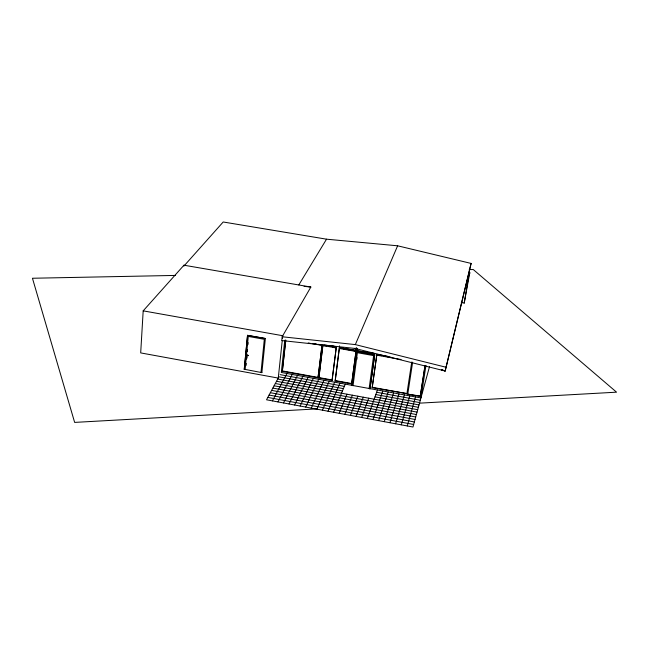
<?xml version="1.0" encoding="UTF-8"?>
<svg xmlns="http://www.w3.org/2000/svg" width="649" height="649" viewBox="0 0 649 649"><rect width="100%" height="100%" fill="white"/><g stroke="black" fill="none" stroke-linecap="round" stroke-linejoin="round"><path stroke-width="0.97" d="M183.951 265.206L183.894 266.09L223.207 221.99L326.528 239.181L397.626 245.801L471.101 263.421L445.173 371.009L354.833 348.424L281.755 340.555L282.153 336.766L310.855 287.045L183.951 265.206L143.186 310.855L140.687 352.902L278.259 378.091L282.25 340.506M244.251 369.403L247.537 335.306L265.368 338.494L261.88 372.623L260.995 372.461L264.313 339.297L248.267 336.425L245.127 369.557L244.251 369.403L247.537 335.306M246.409 358.986L246.604 356.982M246.604 358.678L246.798 356.666M247.269 351.653L247.464 349.649M247.934 344.635L248.129 342.631M246.076 365.468L246.263 363.464M246.742 358.451L246.928 356.447M282.453 338.567L282.753 335.728L143.186 310.855M284.757 340.246L281.309 372.461L420.933 397.926L425.995 365.314M318.002 377.799L322.05 345.025L318.002 377.799L282.323 371.301L285.69 339.914M282.323 371.301L285.779 340.555M332.069 380.363L336.263 347.564L332.069 380.363L318.886 377.961L322.772 345.536L326.747 345.868M318.886 377.961L322.942 345.187M355.912 352.074L351.636 383.932L335.176 380.931L339.24 348.481L341.366 348.472M356.39 348.408L356.001 350.614L339.346 347.645L339.573 345.844M335.176 380.931L339.403 348.124M351.636 383.932L356.041 351.093L351.15 350.225M356.001 350.614L356.366 347.832M352.139 385.53L356.642 351.58L374.708 354.808L370.003 388.792L369.111 388.629L373.637 355.611L357.38 352.707L353.032 385.693L352.196 385.392M356.901 350.776L373.873 353.421L356.901 350.776L357.145 348.919M357.055 350.419L357.299 348.57M356.772 359.627L357.031 357.631M370.003 388.792L374.708 354.808M372.331 373.751L372.607 371.763M372.185 387.672L376.809 354.8L372.185 387.672L406.98 393.618L372.323 387.299M406.866 394L411.726 362.045M425.087 365.444L420.236 396.434L407.767 394.162L412.634 362.207M420.236 396.434L424.981 365.809M441.369 369.662L445.173 371.009L471.101 263.421M461.301 302.596L464.213 303.091L468.748 275.549M469.673 273.367L464.213 303.091M469.292 273.31L468.716 275.671L469.219 275.022M469.698 273.245L469.819 272.531L469.097 275.736M429.5 366.677L412.967 427.01L266.52 399.784L278.259 378.091M407.272 425.947L415.506 396.937M401.293 424.835L409.819 395.898M407.767 394.162L420.341 396.052M395.614 423.781L404.408 394.917M389.944 422.726L398.997 393.927M384.273 421.672L393.594 392.945M378.61 420.625L388.207 391.955M372.964 419.57L382.813 390.974M367.318 418.524L377.434 389.992M361.68 417.477L368.713 398.194M356.05 416.431L363.262 397.196M350.428 415.384L357.818 396.19M344.806 414.338L352.375 395.192M339.2 413.299L346.947 394.194M333.594 412.253L345.292 384.127M356.642 351.58L374.66 354.938M328.005 411.215L339.954 383.153M282.153 336.766L355.327 344.603L397.626 245.801M322.415 410.176L334.624 382.188M316.834 409.138L329.303 381.214M339.346 347.645L356.147 350.257M311.26 408.099L323.989 380.241M305.695 407.069L318.683 379.276M300.13 406.039L313.378 378.31M294.581 405L308.08 377.345M289.032 403.97L302.791 376.379M283.491 402.94L297.51 375.414M277.967 401.918L292.228 374.449M272.442 400.887L286.955 373.491M261.88 372.623L244.332 369.265M265.368 338.494L247.456 335.428M298.808 284.919L326.528 239.181M354.833 348.424L356.828 348.197M317.288 408.87L74.643 422.402L32.45 278.251L175.335 275.427M419.4 403.167L616.55 392.174L473.259 269.53L469.203 269.603M304.089 286.363L310.855 287.045M331.607 345.885L336.369 346.728L323.827 344.87M376.793 354.322L387.518 356.236M314.254 343.637L316.201 343.986M318.148 344.335L320.103 344.684M328.654 346.209L330.552 346.55M332.458 346.882L334.365 347.223M343.321 348.821L345.276 349.17M347.231 349.519L349.194 349.868M379.738 355.319L381.685 355.668M383.632 356.017L392.394 357.583M308.226 342.94L310.173 343.289M312.128 343.637L321.88 345.373M322.772 345.536L336.101 347.913M339.24 348.481L355.895 351.45M376.68 355.157L401.041 359.505M282.518 370.936L318.172 377.434M319.057 377.596L332.231 379.998M335.338 380.557L351.782 383.559M280.133 374.635L344.359 386.374M376.631 392.264L420.301 400.246M278.94 376.834L343.418 388.629M375.82 394.56L419.66 402.583M277.748 379.048L342.469 390.909M375 396.863L419.019 404.935M276.539 381.271L418.362 407.304M275.322 383.527L417.713 409.697M274.089 385.79L417.047 412.107M272.856 388.078L416.382 414.541M271.607 390.382L415.709 416.991M270.349 392.702L415.036 419.465M269.084 395.046L414.346 421.955M267.81 397.407L413.656 424.47M355.327 344.603L445.798 367.188M441.377 369.654L445.173 371.009M247.529 354.987L247.675 355.806L248.478 355.571L247.529 354.987"/></g></svg>
